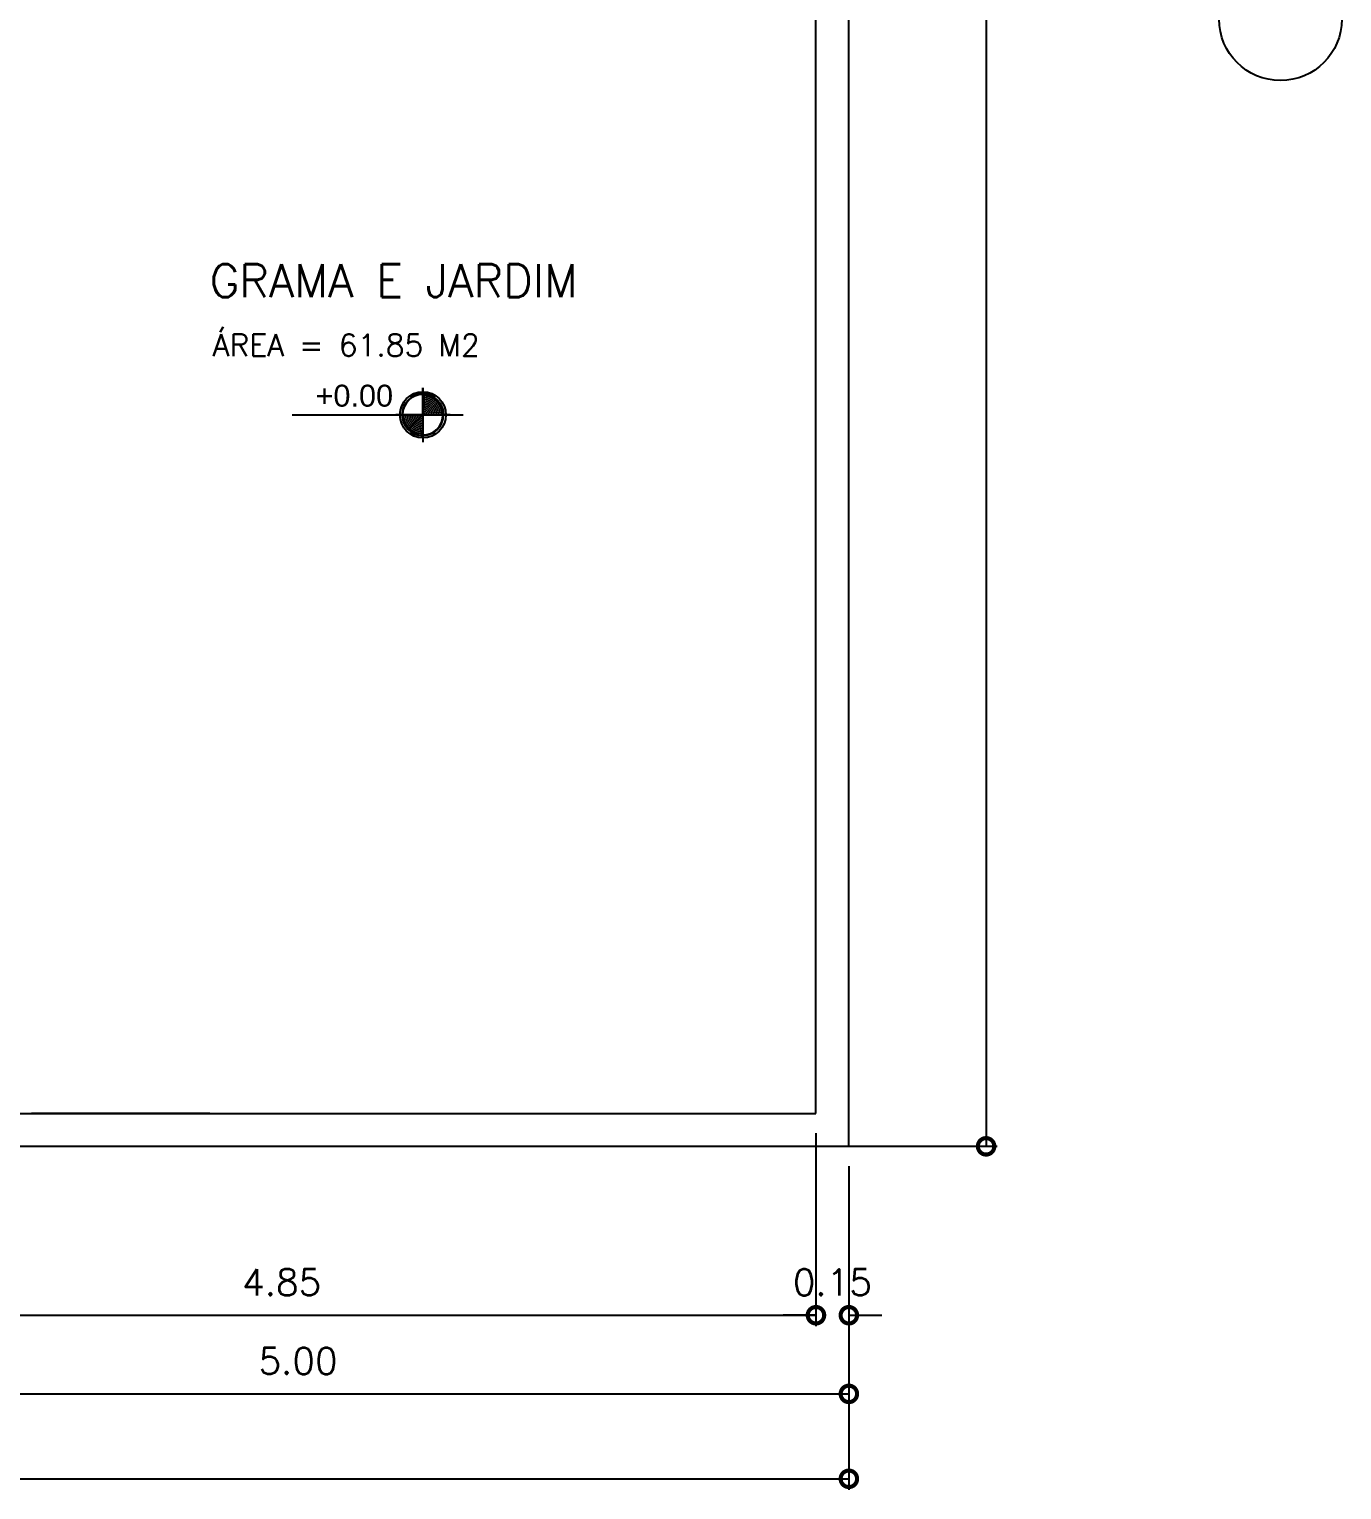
# Model space of a CAD drawing. Extents: x 500 to 638, y 181 to 267.
# Drawn here: x 561.14 to 567.12, y 223.66 to 230.31 of the extents above; entities that cross this region are included whole.
import ezdxf
from ezdxf.enums import TextEntityAlignment as Align

# ---------------------------------------------------------------- set-up
doc = ezdxf.new("R2010")
doc.units = 0
doc.header["$LTSCALE"] = 7
doc.layers.get('0').update_dxf_attribs({"linetype": 'CONTINUOUS'})
doc.layers.get('DEFPOINTS').update_dxf_attribs({"linetype": 'CONTINUOUS'})
for name, color, linetype in [('ALVENARIA', 7, 'CONTINUOUS'), ('ALVENARIA1', 44, 'CONTINUOUS'), ('COTA', 1, 'CONTINUOUS'), ('TEXTO2', 40, 'CONTINUOUS'), ('TEXTO3', 3, 'CONTINUOUS')]:
    doc.layers.add(name, color=color, linetype=linetype)
doc.styles.add('ARIALN', font='arial.ttf')
doc.styles.add('SIMPLEX', font='SIMPLEX.SHX')
doc.dimstyles.new('DIM50', dxfattribs={"dimtxt": 0.12, "dimasz": 0.15, "dimexe": 0.05, "dimexo": 0.09, "dimgap": 0.09, "dimtad": 1, "dimzin": 0, "dimdsep": 46, "dimtxsty": 'SIMPLEX', "dimblk1": 'DOTSMALL', "dimblk2": 'DOTSMALL', "dimsah": 1, "dimcen": 0.09, "dimadec": 0, "dimazin": 0, "dimtfac": 1, "dimtix": 1, "dimtofl": 0, "dimtmove": 2, "dimatfit": 3, "dimldrblk": 'DOTSMALL', "dimfxl": 1, "dimtolj": 1, "dimtzin": 0, "dimarcsym": 0})

# ---------------------------------------------------------------- blocks, each defined once
blk = doc.blocks.new('_DOTSMALL')
at = {"color": 0, "linetype": 'ByBlock', "const_width": 0.5}
blk.add_lwpolyline([(-0.0625, 0, 1), (0.0625, 0, 1)], format="xyb", close=True, dxfattribs=at)
blk = doc.blocks.new('*D90')
at = {"layer": 'COTA', "color": 0, "lineweight": -2}
for p, q in [((564.1681, 238.2219), (565.552, 238.2219)), ((565.502, 238.2219), (565.502, 225.2219)), ((564.1681, 225.2219), (565.552, 225.2219))]:
    blk.add_line(p, q, dxfattribs=at)
at = {"layer": 'DEFPOINTS', "color": 0}
for p in [(564.0781, 238.2219), (564.0781, 225.2219), (565.502, 225.2219)]:
    blk.add_point(p, dxfattribs=at)
at = {"layer": 'COTA', "color": 0, "lineweight": -2, "xscale": 0.15, "yscale": 0.15, "zscale": 0.15}
for p, rotation in [((565.502, 238.2219), 90), ((565.502, 225.2219), 270)]:
    blk.add_blockref('_DOTSMALL', p, dxfattribs=dict(at, rotation=rotation))
at = {"layer": 'COTA', "color": 0, "insert": (565.352, 231.7219), "char_height": 0.12, "attachment_point": 5, "rotation": 90, "style": 'SIMPLEX'}
blk.add_mtext('\\A1;13.00', dxfattribs=at)
blk = doc.blocks.new('*D149')
at = {"layer": 'COTA', "color": 0, "lineweight": -2}
for p, q in [((559.8564, 225.2819), (559.8564, 224.4025)), ((564.7266, 225.2819), (564.7266, 224.4025)), ((559.8564, 224.4525), (564.7266, 224.4525))]:
    blk.add_line(p, q, dxfattribs=at)
at = {"layer": 'DEFPOINTS', "color": 0}
for p in [(559.8564, 225.3719), (564.7266, 225.3719), (564.7266, 224.4525)]:
    blk.add_point(p, dxfattribs=at)
at = {"layer": 'COTA', "color": 0, "lineweight": -2, "xscale": 0.15, "yscale": 0.15, "zscale": 0.15, "rotation": 180}
blk.add_blockref('_DOTSMALL', (559.8564, 224.4525), dxfattribs=at)
at = {"layer": 'COTA', "color": 0, "lineweight": -2, "xscale": 0.15, "yscale": 0.15, "zscale": 0.15}
blk.add_blockref('_DOTSMALL', (564.7266, 224.4525), dxfattribs=at)
at = {"layer": 'COTA', "color": 0, "insert": (562.2915, 224.6025), "char_height": 0.12, "attachment_point": 5, "style": 'SIMPLEX'}
blk.add_mtext('\\A1;4.85', dxfattribs=at)
blk = doc.blocks.new('*D150')
at = {"layer": 'COTA', "color": 0, "lineweight": -2}
for p, q in [((564.7266, 225.2819), (564.7266, 224.4025)), ((564.8766, 225.1319), (564.8766, 224.4025)), ((564.7266, 224.4525), (564.5766, 224.4525)), ((564.8766, 224.4525), (565.0266, 224.4525))]:
    blk.add_line(p, q, dxfattribs=at)
at = {"layer": 'DEFPOINTS', "color": 0}
for p in [(564.7266, 225.3719), (564.8766, 225.2219), (564.8766, 224.4525)]:
    blk.add_point(p, dxfattribs=at)
at = {"layer": 'COTA', "color": 0, "lineweight": -2, "xscale": 0.15, "yscale": 0.15, "zscale": 0.15}
blk.add_blockref('_DOTSMALL', (564.7266, 224.4525), dxfattribs=at)
at = {"layer": 'COTA', "color": 0, "lineweight": -2, "xscale": 0.15, "yscale": 0.15, "zscale": 0.15, "rotation": 180}
blk.add_blockref('_DOTSMALL', (564.8766, 224.4525), dxfattribs=at)
at = {"layer": 'COTA', "color": 0, "insert": (564.8016, 224.6025), "char_height": 0.12, "attachment_point": 5, "style": 'SIMPLEX'}
blk.add_mtext('\\A1;0.15', dxfattribs=at)
blk = doc.blocks.new('*D158')
at = {"layer": 'COTA', "color": 0, "lineweight": -2}
for p, q in [((559.8564, 225.2819), (559.8564, 224.0442)), ((564.8766, 225.1319), (564.8766, 224.0442)), ((559.8564, 224.0942), (564.8766, 224.0942))]:
    blk.add_line(p, q, dxfattribs=at)
at = {"layer": 'DEFPOINTS', "color": 0}
for p in [(559.8564, 225.3719), (564.8766, 225.2219), (564.8766, 224.0942)]:
    blk.add_point(p, dxfattribs=at)
at = {"layer": 'COTA', "color": 0, "lineweight": -2, "xscale": 0.15, "yscale": 0.15, "zscale": 0.15, "rotation": 180}
blk.add_blockref('_DOTSMALL', (559.8564, 224.0942), dxfattribs=at)
at = {"layer": 'COTA', "color": 0, "lineweight": -2, "xscale": 0.15, "yscale": 0.15, "zscale": 0.15}
blk.add_blockref('_DOTSMALL', (564.8766, 224.0942), dxfattribs=at)
at = {"layer": 'COTA', "color": 0, "insert": (562.3665, 224.2442), "char_height": 0.12, "attachment_point": 5, "style": 'SIMPLEX'}
blk.add_mtext('\\A1;5.00', dxfattribs=at)
blk = doc.blocks.new('*D159')
at = {"layer": 'COTA', "color": 0, "lineweight": -2}
for p, q in [((529.8766, 225.1319), (529.8766, 223.6574)), ((564.8766, 225.1319), (564.8766, 223.6574)), ((529.8766, 223.7074), (564.8766, 223.7074))]:
    blk.add_line(p, q, dxfattribs=at)
at = {"layer": 'DEFPOINTS', "color": 0}
for p in [(529.8766, 225.2219), (564.8766, 225.2219), (564.8766, 223.7074)]:
    blk.add_point(p, dxfattribs=at)
at = {"layer": 'COTA', "color": 0, "lineweight": -2, "xscale": 0.15, "yscale": 0.15, "zscale": 0.15, "rotation": 180}
blk.add_blockref('_DOTSMALL', (529.8766, 223.7074), dxfattribs=at)
at = {"layer": 'COTA', "color": 0, "lineweight": -2, "xscale": 0.15, "yscale": 0.15, "zscale": 0.15}
blk.add_blockref('_DOTSMALL', (564.8766, 223.7074), dxfattribs=at)
at = {"layer": 'COTA', "color": 0, "insert": (547.3766, 223.8574), "char_height": 0.12, "attachment_point": 5, "style": 'SIMPLEX'}
blk.add_mtext('\\A1;35.00', dxfattribs=at)

msp = doc.modelspace()

# ---------------------------------------------------------------- linework, layer by layer
at = {"layer": 'ALVENARIA'}
for p, q in [((564.8766, 225.2219), (564.8766, 238.2219)), ((564.7266, 225.3719), (564.7266, 238.0719)), ((535.5266, 225.3719), (564.7266, 225.3719)), ((529.8766, 225.2219), (564.8766, 225.2219))]:
    msp.add_line(p, q, dxfattribs=at)
at = {"layer": 'ALVENARIA1'}
msp.add_line((561.9622, 225.3732), (561.1522, 225.3719), dxfattribs=at)
at = {"layer": 'ALVENARIA1', "linetype": 'ByBlock', "ltscale": 0.15}
msp.add_circle((566.8434, 230.3561), 0.2795, dxfattribs=at)
at = {"layer": 'TEXTO2'}
for p, q in [((562.9353, 228.554), (562.9353, 228.6764)), ((562.9353, 228.6764), (562.9353, 228.4291)), ((562.3392, 228.5534), (563.1195, 228.5534)), ((563.059, 228.554), (562.8123, 228.554)), ((562.8451, 228.5546), (563.0256, 228.5546))]:
    msp.add_line(p, q, dxfattribs=at)
at = {"layer": 'TEXTO2', "const_width": 0.0068}
for points in [[(563.0284, 228.554, 0.00165), (563.0284, 228.5546, 0.412282), (562.9353, 228.6483, 1)], [(563.0209, 228.5541, 0.00165), (563.0209, 228.5546, 0.412282), (562.9353, 228.6408, 0.412282)], [(563.0134, 228.554, 0.001965), (563.0134, 228.5546, 0.411913), (562.9353, 228.6333, 1)], [(563.0059, 228.5541, 0.001965), (563.0059, 228.5546, 0.411913), (562.9353, 228.6258, 0.411913)], [(562.9984, 228.554, 0.002428), (562.9984, 228.5546, 0.411372), (562.9353, 228.6183, 1)], [(562.9909, 228.5541, 0.002428), (562.9909, 228.5546, 0.411372), (562.9353, 228.6108, 0.411372)], [(562.9834, 228.554, 0.003176), (562.9834, 228.5546, 0.410497), (562.9353, 228.6033, 1)], [(562.8411, 228.554, 0.414214), (562.9353, 228.461, 0.412282)], [(562.8486, 228.5541, 0.414214), (562.9353, 228.4685, 0.414214)], [(562.8561, 228.5546, 0.416517), (562.9353, 228.476, 0.411913)], [(562.8636, 228.5546, 0.416517), (562.9353, 228.4835, 0.416517)], [(562.8711, 228.5546, 0.417061), (562.9353, 228.491, 0.411372)], [(562.8786, 228.5546, 0.417061), (562.9353, 228.4985, 0.417061)], [(562.8861, 228.5546, 0.41794), (562.9353, 228.506, 0.410497)], [(562.8936, 228.5546, 0.41794), (562.9352, 228.5135, 0.41794)], [(562.9011, 228.5546, 0.419603), (562.9353, 228.521, 0.408844)], [(562.9086, 228.5546, 0.419603), (562.9352, 228.5285, 0.419603)], [(562.9161, 228.5546, 0.419603), (562.9351, 228.536, 0.419603)], [(562.9236, 228.5546, 0.419603), (562.9349, 228.5435, 0.419603)], [(562.9311, 228.5546, 0.419603), (562.9348, 228.551, 0.419603)], [(562.9384, 228.5546, 0.004592), (562.9384, 228.5546, 0.408844), (562.9348, 228.5583, 0.408844)], [(562.9459, 228.5544, 0.004592), (562.9459, 228.5546, 0.408844), (562.9349, 228.5658, 0.408844)], [(562.9534, 228.5543, 0.004592), (562.9534, 228.5546, 0.408844), (562.9351, 228.5733, 0.408844)], [(562.9759, 228.5541, 0.003176), (562.9759, 228.5546, 0.410497), (562.9352, 228.5958, 0.410497)], [(562.9609, 228.5541, 0.004592), (562.9609, 228.5546, 0.408844), (562.9352, 228.5808, 0.408844)], [(562.9684, 228.554, 0.004592), (562.9684, 228.5546, 0.408844), (562.9353, 228.5883, 1)]]:
    msp.add_lwpolyline(points, format="xyb", dxfattribs=at)
at = {"layer": 'TEXTO2'}
msp.add_circle((562.9353, 228.554), 0.1048, dxfattribs=at)
for centre, radius, start, end in [((562.9349, 228.5544), 0.0949, 270, 180), ((562.9349, 228.5544), 0.0921, 270, 180), ((562.9353, 228.554), 0.0952, 0, 90), ((562.9353, 228.554), 0.0944, 0, 90), ((562.9353, 228.554), 0.0928, 0, 90), ((562.9353, 228.554), 0.0952, 180, 270), ((562.9353, 228.554), 0.0944, 180, 270), ((562.9353, 228.554), 0.0928, 180, 270)]:
    msp.add_arc(centre, radius, start, end, dxfattribs=at)

# ---------------------------------------------------------------- texts
for s, style, p in [('ÁREA = 61.85 M2', 'SIMPLEX', (561.9774, 228.8214)), ('+0.00', 'ARIALN', (562.4461, 228.5912))]:
    msp.add_text(s, height=0.1, dxfattribs=dict(at, style=style)).set_placement(p)
at = {"layer": 'TEXTO3', "style": 'SIMPLEX'}
msp.add_text('GRAMA E JARDIM', height=0.15, dxfattribs=at).set_placement((562.8028, 229.0898), align=Align.CENTER)

# ---------------------------------------------------------------- dimensions: what is measured, and where the dimension line sits
at = {"layer": 'COTA'}
dim = msp.add_linear_dim(base=(565.502, 225.2219), p1=(564.0781, 238.2219), p2=(564.0781, 225.2219), angle=90, dimstyle='DIM50', dxfattribs=at)
dim.commit()
dim.dimension.update_dxf_attribs({"geometry": '*D90', "text_midpoint": (565.352, 231.7219)})
for base, p2, text, picture, middle in [((564.7266, 224.4525), (564.7266, 225.3719), '4.85', '*D149', (562.2915, 224.6025)), ((564.8766, 224.0942), (564.8766, 225.2219), '5.00', '*D158', (562.3665, 224.2442))]:
    dim = msp.add_linear_dim(base=base, p1=(559.8564, 225.3719), p2=p2, text=text, dimstyle='DIM50', dxfattribs=at)
    dim.commit()
    dim.dimension.update_dxf_attribs({"geometry": picture, "text_midpoint": middle})
for base, p1, picture, middle in [((564.8766, 224.4525), (564.7266, 225.3719), '*D150', (564.8016, 224.6025)), ((564.8766, 223.7074), (529.8766, 225.2219), '*D159', (547.3766, 223.8574))]:
    dim = msp.add_linear_dim(base=base, p1=p1, p2=(564.8766, 225.2219), dimstyle='DIM50', dxfattribs=at)
    dim.commit()
    dim.dimension.update_dxf_attribs({"geometry": picture, "text_midpoint": middle})

doc.saveas('drawing.dxf')
